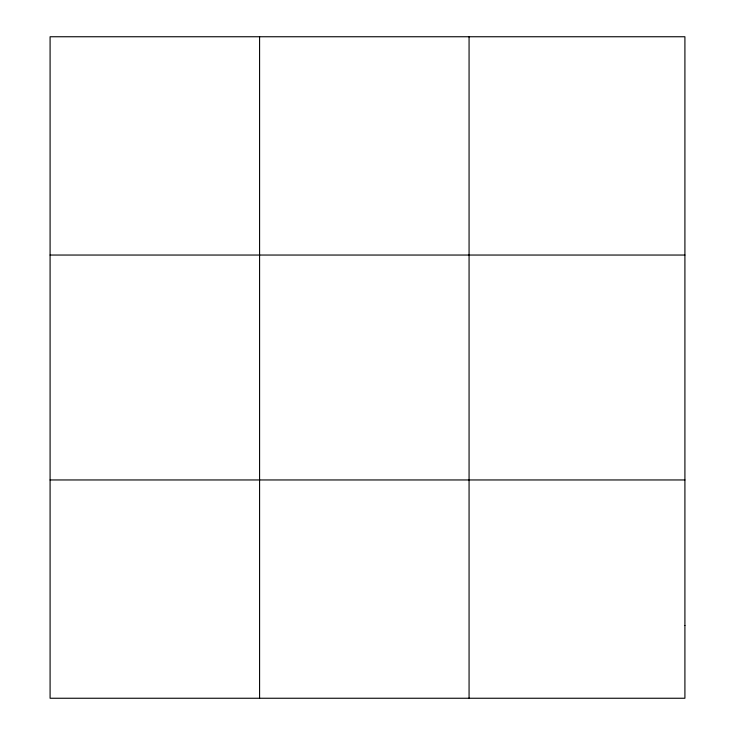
<?xml version="1.0" encoding="UTF-8"?>
<svg xmlns="http://www.w3.org/2000/svg" width="735" height="735" viewBox="0 0 735 735"><rect width="100%" height="100%" fill="white"/><g stroke="black" fill="none" stroke-linecap="round" stroke-linejoin="round"><path stroke-width="1.1" d="M259.584 698.25L259.584 36.75M469.068 698.25L469.068 36.75M50.09 255.045L684.91 255.045M50.09 479.955L684.91 479.955M684.91 625.485L684.91 698.25L50.09 698.25L50.09 36.75L684.91 36.75L684.91 625.485"/></g></svg>
